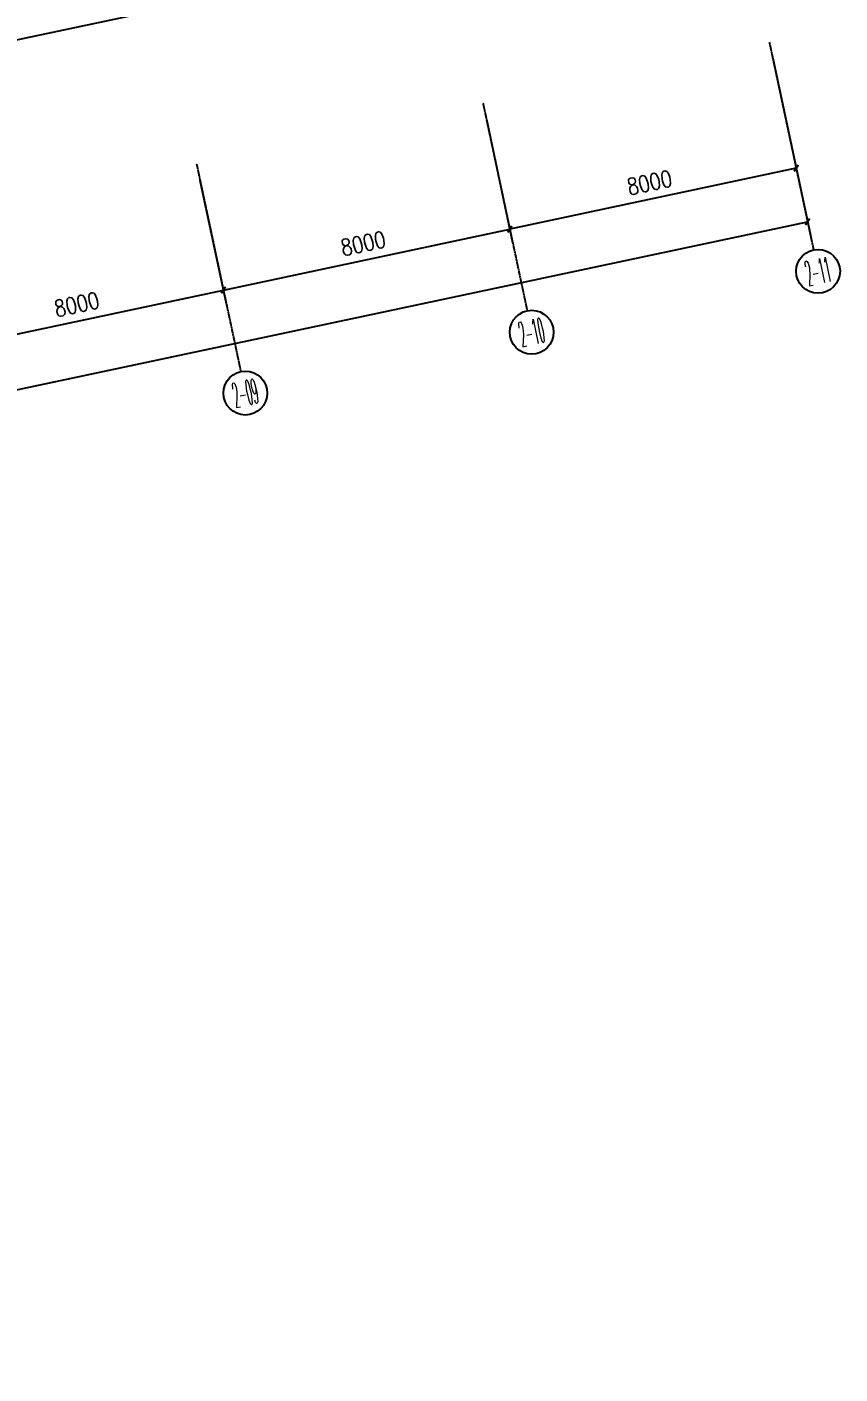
# Model space of a CAD drawing. Extents: x -781653 to 929899, y -295171 to 30012.
# Drawn here: x -201771 to -179555, y -224844 to -188006 of the extents above; entities that cross this region are included whole.
import ezdxf
from ezdxf.enums import TextEntityAlignment as Align

# ---------------------------------------------------------------- set-up
doc = ezdxf.new("R2010")
doc.units = 0
doc.header["$LTSCALE"] = 10
doc.header["$MEASUREMENT"] = 0
doc.linetypes.add('CENTER', pattern=[2, 1.25, -0.25, 0.25, -0.25])
doc.layers.get('0').update_dxf_attribs({"linetype": 'CONTINUOUS'})
doc.layers.get('Defpoints').update_dxf_attribs({"linetype": 'CONTINUOUS'})
for name, color, linetype in [('AXIS', 3, 'CONTINUOUS'), ('AXIS_TEXT', 7, 'CONTINUOUS'), ('DOTE', 8, 'CENTER'), ('PUB_DIM', 3, 'CONTINUOUS'), ('结构墙', 1, 'CONTINUOUS')]:
    doc.layers.add(name, color=color, linetype=linetype)
doc.layers.get('DOTE').off()
doc.styles.add('_TCH_AXIS', font='COMPLEX', dxfattribs={"bigfont": 'GBCBIG'})
doc.styles.add('COMPLEX', font='COMPLEX')
doc.styles.add('DIM_FONT', font='SIMPLEX', dxfattribs={"width": 0.8, "bigfont": 'HZTXT'})
doc.dimstyles.new('DIMN300', dxfattribs={"dimscale": 3, "dimtxt": 300, "dimasz": 100, "dimexe": 250, "dimexo": 300, "dimgap": 150, "dimtad": 1, "dimdec": 0, "dimzin": 0, "dimdsep": 46, "dimtxsty": 'DIM_FONT', "dimblk": 'ARCHTICK', "dimcen": 0.09, "dimclrt": 7, "dimazin": 2, "dimtfac": 1, "dimtdec": 0, "dimtix": 1, "dimtmove": 2, "dimatfit": 3, "dimfxl": 0, "dimtolj": 1, "dimtzin": 0, "dimarcsym": 0})

# ---------------------------------------------------------------- blocks, each defined once
blk = doc.blocks.new('A$C7EC620A8')
at = {"layer": '结构墙', "linetype": 'ByBlock'}
blk.add_line((142937, 30658), (167097, 35799), dxfattribs=at)
blk = doc.blocks.new('_ArchTick')
at = {"color": 0, "linetype": 'ByBlock', "const_width": 0.4}
blk.add_lwpolyline([(-0.5, -0.5), (0.5, 0.5)], dxfattribs=at)
blk = doc.blocks.new('*D214')
at = {"layer": 'Defpoints', "color": 0}
for p in [(152195, 35045), (144370, 33380), (152928, 31598)]:
    blk.add_point(p, dxfattribs=at)
at = {"layer": 'PUB_DIM', "color": 0, "lineweight": -2}
for p, q in [((152288, 34605), (153006, 31232)), ((144463, 32940), (145181, 29567)), ((145103, 29933), (152928, 31598))]:
    blk.add_line(p, q, dxfattribs=at)
at = {"layer": 'PUB_DIM', "color": 0, "lineweight": -2, "xscale": 150, "yscale": 150, "zscale": 150}
for p, rotation in [((152928, 31598), 12.01260007427788), ((145103, 29933), 192.0126000742779)]:
    blk.add_blockref('_ArchTick', p, dxfattribs=dict(at, rotation=rotation))
at = {"layer": 'PUB_DIM', "color": 7, "insert": (148922, 31206), "char_height": 450, "attachment_point": 5, "rotation": 12.0126, "style": 'DIM_FONT'}
blk.add_mtext('\\A1;8000', dxfattribs=at)
blk = doc.blocks.new('*D231')
at = {"layer": 'Defpoints', "color": 0}
for p in [(167844, 38375), (168889, 33466), (19760, 6865)]:
    blk.add_point(p, dxfattribs=at)
at = {"layer": 'PUB_DIM', "color": 0, "lineweight": -2}
for p, q in [((167938, 37935), (168967, 33099)), ((20804, 1955), (168889, 33466)), ((19853, 6424), (20882, 1589))]:
    blk.add_line(p, q, dxfattribs=at)
at = {"layer": 'PUB_DIM', "color": 0, "lineweight": -2, "xscale": 150, "yscale": 150, "zscale": 150}
for p, rotation in [((168889, 33466), 12.01260007422204), ((20804, 1955), 192.0126000742221)]:
    blk.add_blockref('_ArchTick', p, dxfattribs=dict(at, rotation=rotation))
at = {"layer": 'PUB_DIM', "color": 7, "insert": (94753, 18151), "char_height": 450, "attachment_point": 5, "rotation": 12.0126, "style": 'DIM_FONT'}
blk.add_mtext('\\A1;151400', dxfattribs=at)
blk = doc.blocks.new('_AXISO')
blk.add_circle((0, 0), 0.5)
at = {"layer": 'AXIS_TEXT', "style": 'COMPLEX', "width": 1.041667}
blk.add_attdef('A', text='', height=0.56, dxfattribs=at).set_placement((-0.25, -0.28), (0.25, -0.28), align=Align.FIT)
blk = doc.blocks.new('*D280')
at = {"layer": 'Defpoints', "color": 0}
for p in [(160019, 36710), (152195, 35045), (160753, 33263)]:
    blk.add_point(p, dxfattribs=at)
at = {"layer": 'PUB_DIM', "color": 0, "lineweight": -2}
for p, q in [((160113, 36270), (160831, 32897)), ((152288, 34605), (153006, 31232)), ((152928, 31598), (160753, 33263))]:
    blk.add_line(p, q, dxfattribs=at)
at = {"layer": 'PUB_DIM', "color": 0, "lineweight": -2, "xscale": 150, "yscale": 150, "zscale": 150}
for p, rotation in [((160753, 33263), 12.01260007420716), ((152928, 31598), 192.0126000742071)]:
    blk.add_blockref('_ArchTick', p, dxfattribs=dict(at, rotation=rotation))
at = {"layer": 'PUB_DIM', "color": 7, "insert": (156747, 32871), "char_height": 450, "attachment_point": 5, "rotation": 12.0126, "style": 'DIM_FONT'}
blk.add_mtext('\\A1;8000', dxfattribs=at)
blk = doc.blocks.new('*D281')
at = {"layer": 'Defpoints', "color": 0}
for p in [(167844, 38375), (160019, 36710), (160753, 33263)]:
    blk.add_point(p, dxfattribs=at)
at = {"layer": 'PUB_DIM', "color": 0, "lineweight": -2}
for p, q in [((167938, 37935), (168656, 34562)), ((160113, 36270), (160831, 32897)), ((168578, 34929), (160753, 33263))]:
    blk.add_line(p, q, dxfattribs=at)
at = {"layer": 'PUB_DIM', "color": 0, "lineweight": -2, "xscale": 150, "yscale": 150, "zscale": 150}
for p, rotation in [((168578, 34929), 12.012600074252), ((160753, 33263), 192.012600074252)]:
    blk.add_blockref('_ArchTick', p, dxfattribs=dict(at, rotation=rotation))
at = {"layer": 'PUB_DIM', "color": 7, "insert": (164572, 34536), "char_height": 450, "attachment_point": 5, "rotation": 12.0126, "style": 'DIM_FONT'}
blk.add_mtext('\\A1;8000', dxfattribs=at)
blk = doc.blocks.new('A$C447C5B7F')
at = {"layer": 'AXIS', "linetype": 'ByBlock'}
for p, q in [((167844.2, 38375), (169052.4, 32697.3)), ((160019.4, 36710), (161227.6, 31032.2)), ((152194.6, 35045), (153402.8, 29367.2))]:
    blk.add_line(p, q, dxfattribs=at)
ref = blk.add_blockref('_AXISO', (169176.8, 32110.3), dxfattribs=dict(at, xscale=1200, yscale=1200, zscale=1200))
ref.add_attrib('A', '2-11', dxfattribs={"layer": 'AXIS_TEXT', "linetype": 'ByBlock', "height": 678.82, "rotation": 12.0126, "style": '_TCH_AXIS', "width": 0.3}).set_placement((168915.5, 31707.7), (169579.4, 31849), align=Align.FIT)
ref = blk.add_blockref('_AXISO', (161352, 30445.3), dxfattribs=dict(at, xscale=1200, yscale=1200, zscale=1200))
ref.add_attrib('A', '2-10', dxfattribs={"layer": 'AXIS_TEXT', "linetype": 'ByBlock', "height": 678.82, "rotation": 12.0126, "style": '_TCH_AXIS', "width": 0.28}).set_placement((161090.7, 30042.7), (161754.6, 30183.9), align=Align.FIT)
ref = blk.add_blockref('_AXISO', (153527.2, 28780.3), dxfattribs=dict(at, xscale=1200, yscale=1200, zscale=1200))
ref.add_attrib('A', '2-09', dxfattribs={"layer": 'AXIS_TEXT', "linetype": 'ByBlock', "height": 678.82, "rotation": 12.0126, "style": '_TCH_AXIS', "width": 0.2625}).set_placement((153265.8, 28377.7), (153929.8, 28518.9), align=Align.FIT)
at = {"layer": 'PUB_DIM'}
for p1, p2, distance, picture, middle in [((19759.6, 6864.6), (167844.2, 38375), -5019.3, '*D231', (94752.9, 18150.6)), ((167844.2, 38375), (160019.4, 36710), 3523.7, '*D281', (164571.5, 34536.2)), ((152194.6, 35045), (160019.4, 36710), -3523.7, '*D280', (156746.7, 32871.1)), ((144369.8, 33380), (152194.6, 35045), -3523.7, '*D214', (148921.9, 31206.1))]:
    dim = blk.add_aligned_dim(p1=p1, p2=p2, distance=distance, dimstyle='DIMN300', override={"dimscale": 1.5}, dxfattribs=at)
    dim.commit()
    dim.dimension.update_dxf_attribs({"geometry": picture, "text_midpoint": middle})

msp = doc.modelspace()

# ---------------------------------------------------------------- block references
at = {"layer": 'DOTE'}
msp.add_blockref('A$C447C5B7F', (-349332.1, -226799.4), dxfattribs=at)
at = {"layer": '结构墙'}
msp.add_blockref('A$C7EC620A8', (-349293.1, -219932.3), dxfattribs=at)

doc.saveas('drawing.dxf')
